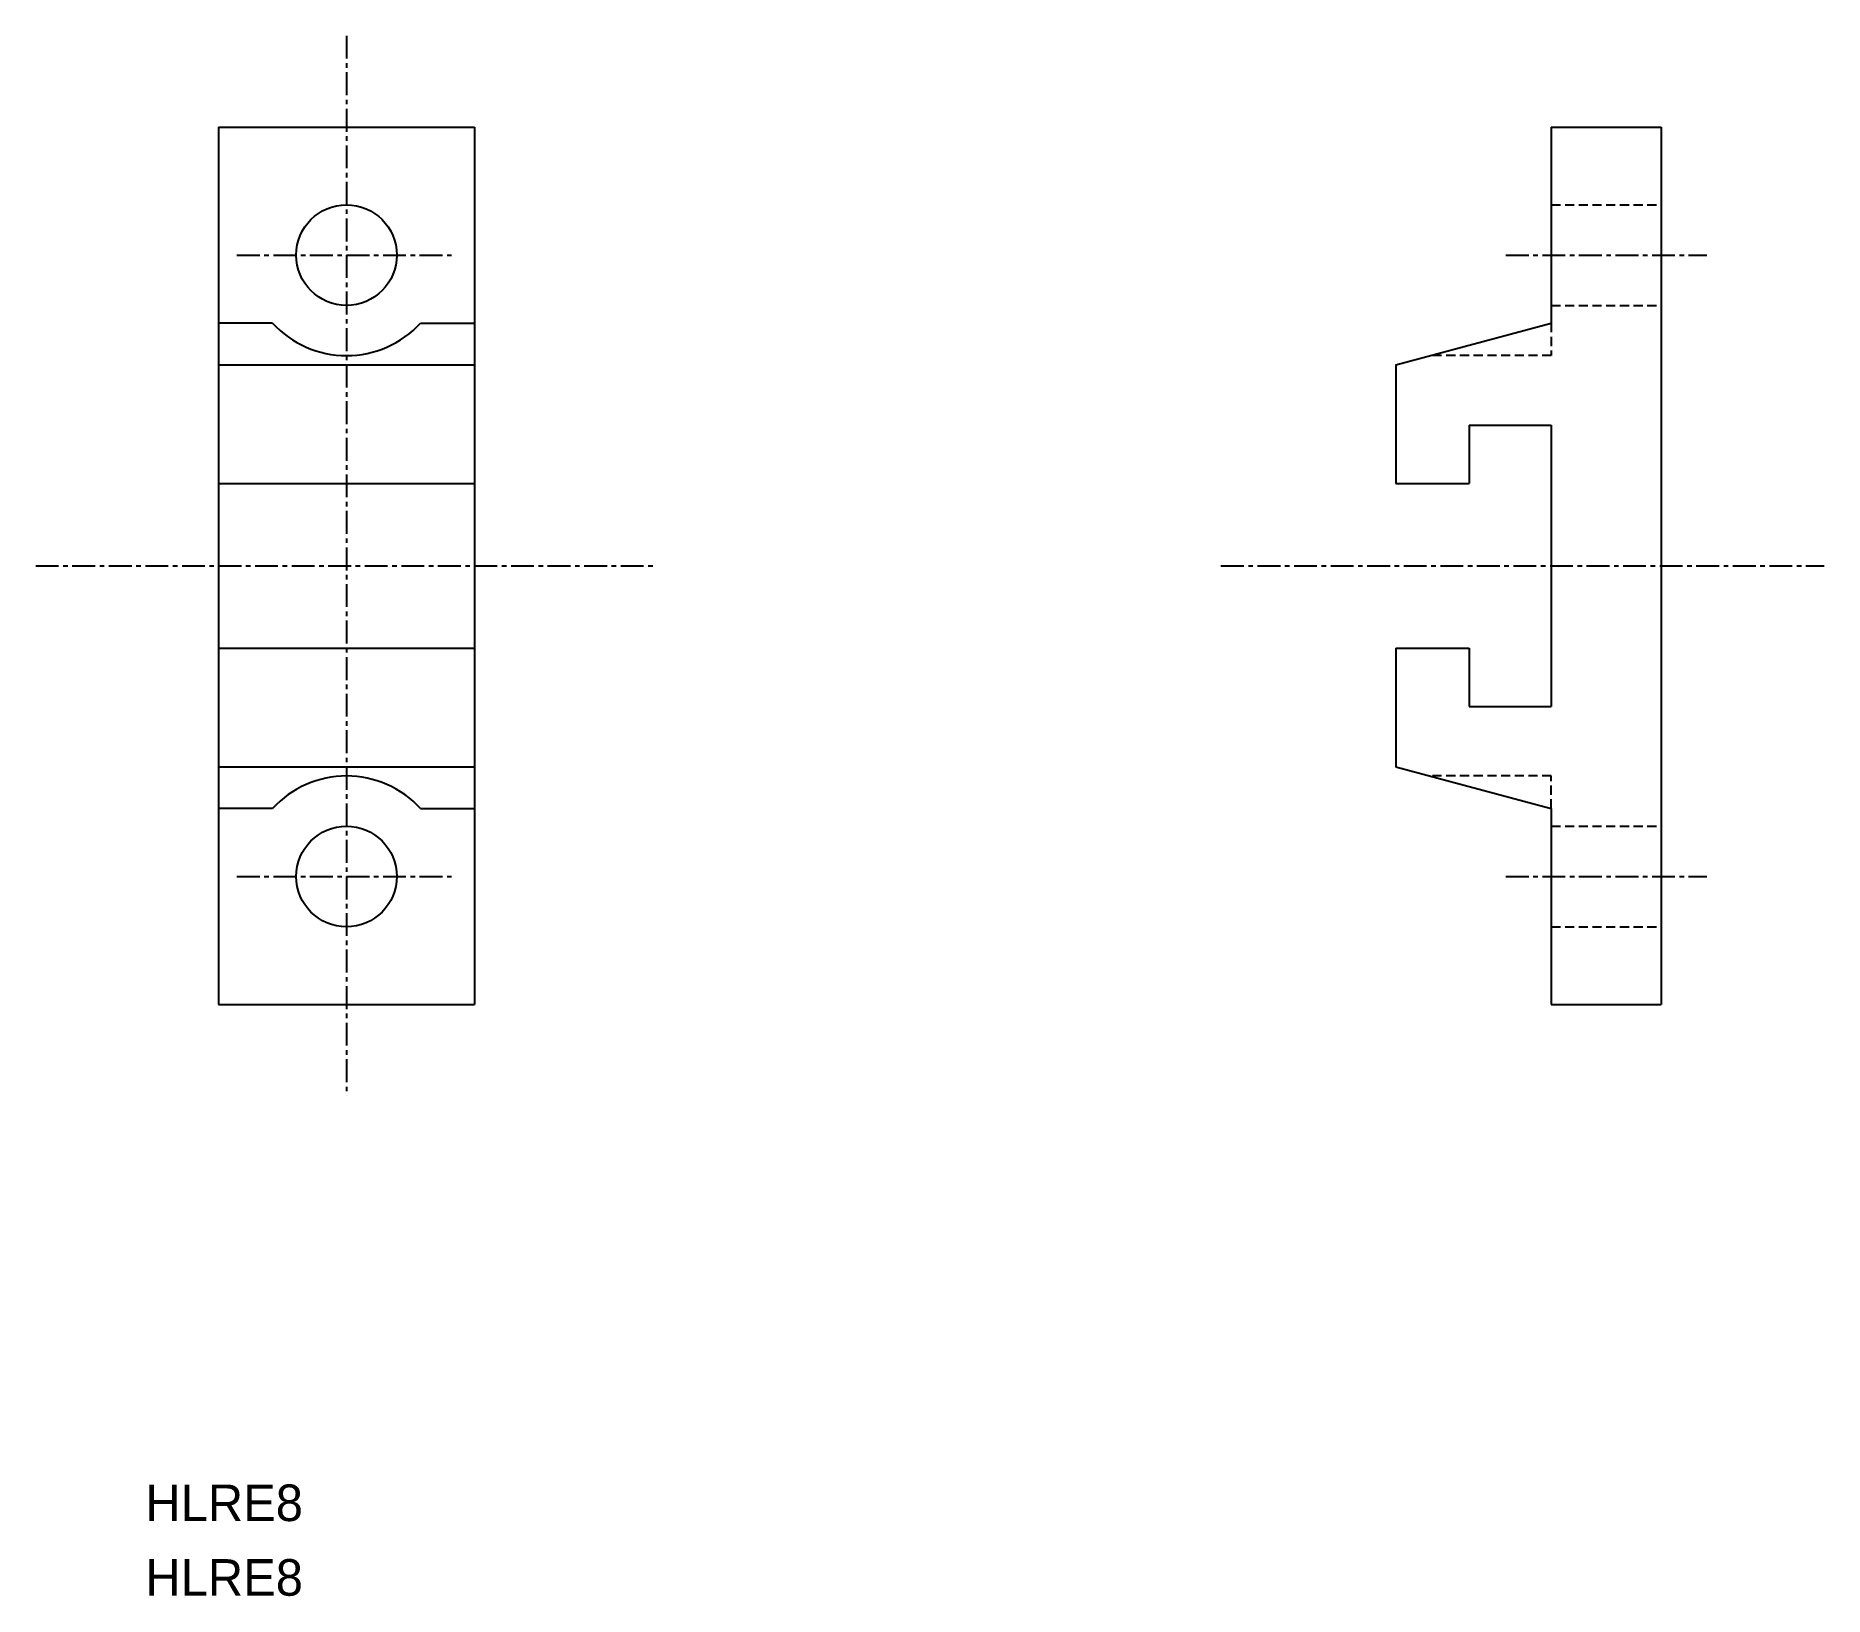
# Model space of a CAD drawing. Extents: x 165.8 to 263.6, y 194.8 to 280.2.
import ezdxf

# ---------------------------------------------------------------- set-up
doc = ezdxf.new("R2010")
doc.units = 0
doc.linetypes.add('CENTER', pattern=[2, 1.25, -0.25, 0.25, -0.25])
doc.linetypes.add('DASHED', pattern=[0.75, 0.5, -0.25])
doc.layers.get('0').update_dxf_attribs({"linetype": 'CONTINUOUS'})
doc.layers.add('CENTER', color=1, linetype='CENTER')

msp = doc.modelspace()

# ---------------------------------------------------------------- linework, layer by layer
at = {"color": 7, "linetype": 'CONTINUOUS'}
for p, q in [((175.787, 275.201), (175.787, 227.201)), ((175.787, 275.201), (189.787, 275.201)), ((189.787, 275.201), (189.787, 227.201)), ((248.696, 275.201), (254.696, 275.201)), ((248.696, 275.201), (248.696, 264.477)), ((254.696, 275.201), (254.696, 227.201)), ((178.74, 264.477), (175.787, 264.477)), ((186.834, 264.477), (189.787, 264.477)), ((240.196, 262.201), (248.696, 264.477)), ((175.787, 262.201), (189.787, 262.201)), ((240.196, 262.201), (240.196, 255.701)), ((244.196, 258.901), (248.696, 258.901)), ((244.196, 258.901), (244.196, 255.701)), ((248.696, 258.901), (248.696, 243.501)), ((175.787, 255.701), (189.787, 255.701)), ((240.196, 255.701), (244.196, 255.701)), ((175.787, 246.701), (189.787, 246.701)), ((240.196, 246.701), (240.196, 240.201)), ((240.196, 246.701), (244.196, 246.701)), ((244.196, 246.701), (244.196, 243.501)), ((244.196, 243.501), (248.696, 243.501)), ((175.787, 240.201), (189.787, 240.201)), ((240.196, 240.201), (248.696, 237.924)), ((178.74, 237.926), (175.787, 237.926)), ((186.834, 237.926), (189.787, 237.926)), ((248.696, 237.926), (248.696, 227.201)), ((175.787, 227.201), (189.787, 227.201)), ((248.696, 227.201), (254.696, 227.201))]:
    msp.add_line(p, q, dxfattribs=at)
at = {"color": 3, "linetype": 'DASHED'}
for p, q in [((248.696, 270.951), (254.696, 270.951)), ((248.696, 265.451), (254.696, 265.451)), ((248.696, 264.477), (248.696, 262.701)), ((248.696, 262.701), (242.071, 262.701)), ((248.696, 239.701), (242.071, 239.701)), ((248.696, 237.926), (248.696, 239.701)), ((248.696, 236.951), (254.696, 236.951)), ((248.696, 231.451), (254.696, 231.451))]:
    msp.add_line(p, q, dxfattribs=at)
at = {"color": 7, "linetype": 'CONTINUOUS'}
for centre in [(182.787, 268.201), (182.787, 234.201)]:
    msp.add_circle(centre, 2.75, dxfattribs=at)
for centre, start, end in [((182.787, 268.201), 222.62667, 317.37333), ((182.787, 234.201), 42.62667, 137.37333)]:
    msp.add_arc(centre, 5.5, start, end, dxfattribs=at)
at = {"layer": 'CENTER', "color": 1, "linetype": 'CENTER'}
for p, q in [((182.787, 280.201), (182.787, 222.201)), ((176.787, 268.201), (188.787, 268.201)), ((246.208, 268.201), (257.208, 268.201)), ((165.787, 251.201), (199.787, 251.201)), ((230.625, 251.201), (263.625, 251.201)), ((176.787, 234.201), (188.787, 234.201)), ((246.208, 234.201), (257.208, 234.201))]:
    msp.add_line(p, q, dxfattribs=at)

# ---------------------------------------------------------------- texts
at = {"color": 7, "linetype": 'CONTINUOUS'}
for p in [(171.782, 198.936), (171.782, 194.852)]:
    msp.add_text('HLRE8', height=2, dxfattribs=at).set_placement(p)

doc.saveas('drawing.dxf')
